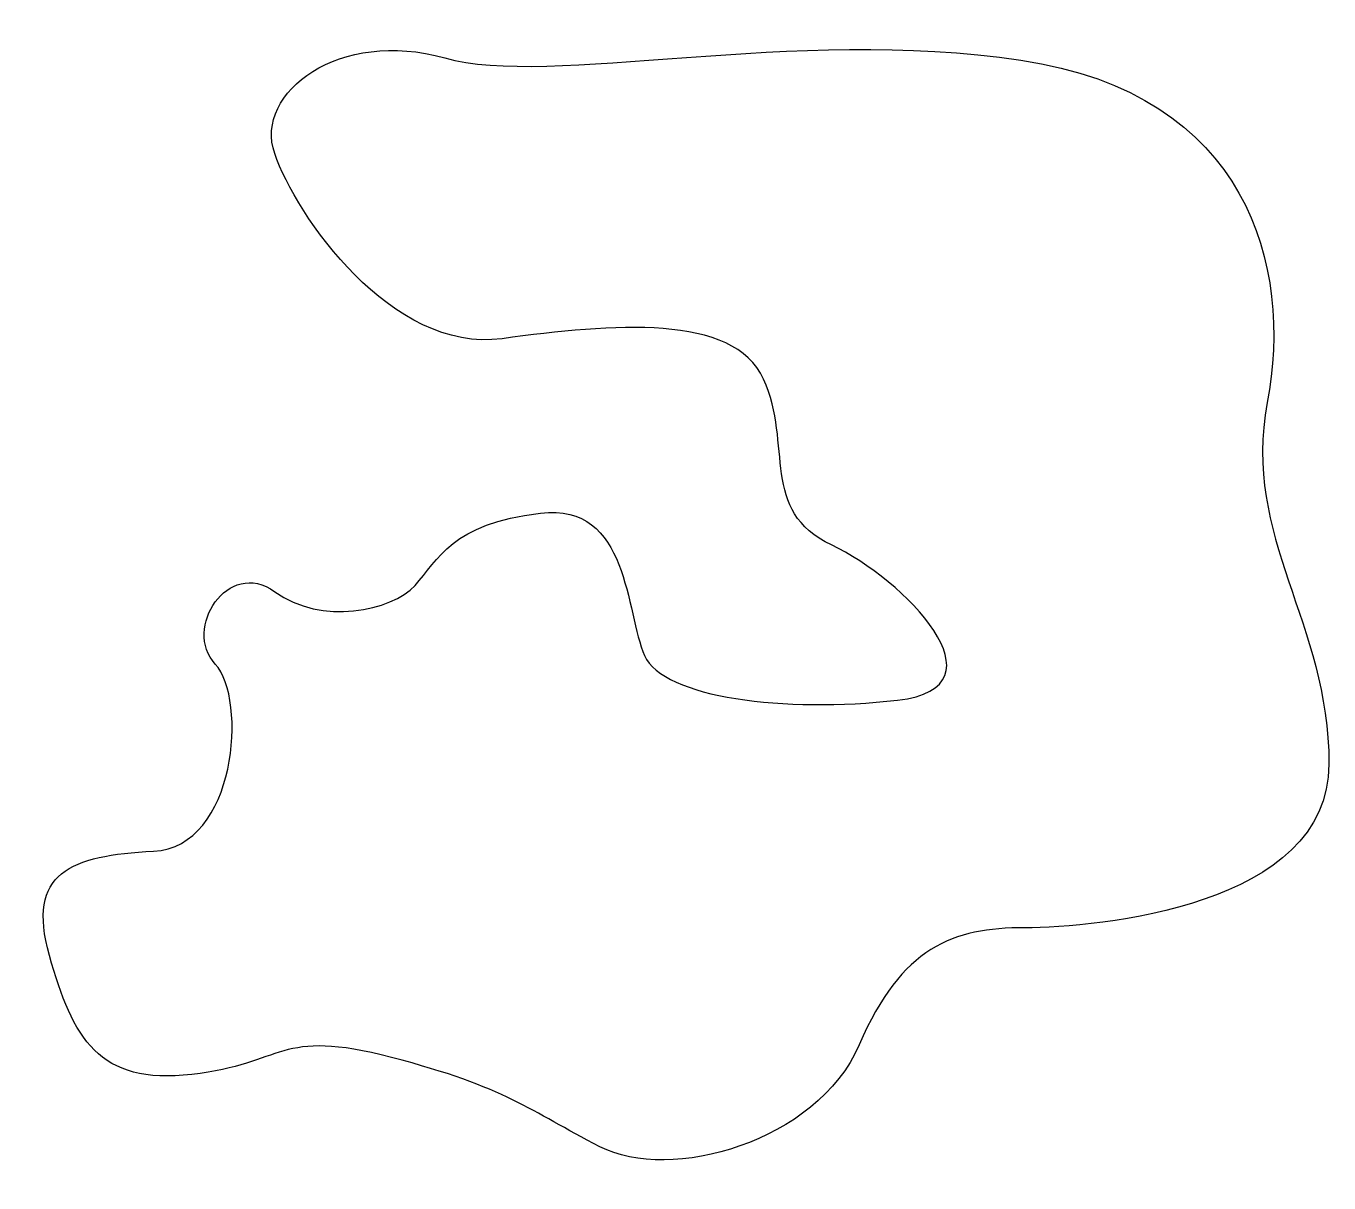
# Model space of a CAD drawing. Extents: x 69.3 to 141.3, y 116.3 to 180.3.
import ezdxf

# ---------------------------------------------------------------- set-up
doc = ezdxf.new("R2010")
doc.units = 0
doc.layers.add('LAYER_1', color=160, linetype='Continuous')

msp = doc.modelspace()

# ---------------------------------------------------------------- linework, layer by layer
at = {"layer": 'LAYER_1', "color": 7}
msp.add_open_spline([(79.717, 144.972), (81.518, 143.032), (80.894, 134.86), (76.307, 134.624), (71.721, 134.389), (69.252, 133.448), (70.545, 128.862), (71.839, 124.276), (73.25, 121.689), (78.424, 122.277), (83.598, 122.865), (83.128, 124.864), (89.478, 123.218), (95.828, 121.572), (97.121, 120.278), (101.002, 118.279), (104.882, 116.28), (112.996, 118.514), (115.348, 123.923), (117.7, 129.333), (120.522, 130.391), (124.52, 130.391), (128.519, 130.391), (141.336, 131.566), (141.336, 139.445), (141.336, 147.324), (136.515, 151.91), (137.926, 159.436), (139.337, 166.962), (136.868, 176.487), (124.285, 178.369), (111.703, 180.25), (98.179, 176.84), (92.417, 178.486), (86.656, 180.133), (81.834, 176.605), (83.01, 173.195), (84.186, 169.784), (89.477, 162.141), (95.592, 162.964), (101.707, 163.787), (108.41, 164.375), (110.056, 160.73), (111.703, 157.084), (109.821, 153.439), (113.819, 151.558), (117.817, 149.676), (123.697, 143.679), (117.465, 142.973), (111.232, 142.268), (104.53, 143.091), (103.471, 145.443), (102.413, 147.795), (102.648, 153.91), (97.709, 153.322), (92.77, 152.733), (92.065, 150.734), (90.771, 149.323), (89.478, 147.912), (85.598, 147.089), (83.01, 148.97), (80.423, 150.852), (77.917, 146.913), (79.717, 144.972)], degree=3, knots=[0, 0, 0, 0, 1, 1, 1, 2, 2, 2, 3, 3, 3, 4, 4, 4, 5, 5, 5, 6, 6, 6, 7, 7, 7, 8, 8, 8, 9, 9, 9, 10, 10, 10, 11, 11, 11, 12, 12, 12, 13, 13, 13, 14, 14, 14, 15, 15, 15, 16, 16, 16, 17, 17, 17, 18, 18, 18, 19, 19, 19, 20, 20, 20, 21, 21, 21, 21], dxfattribs=at)

doc.saveas('drawing.dxf')
